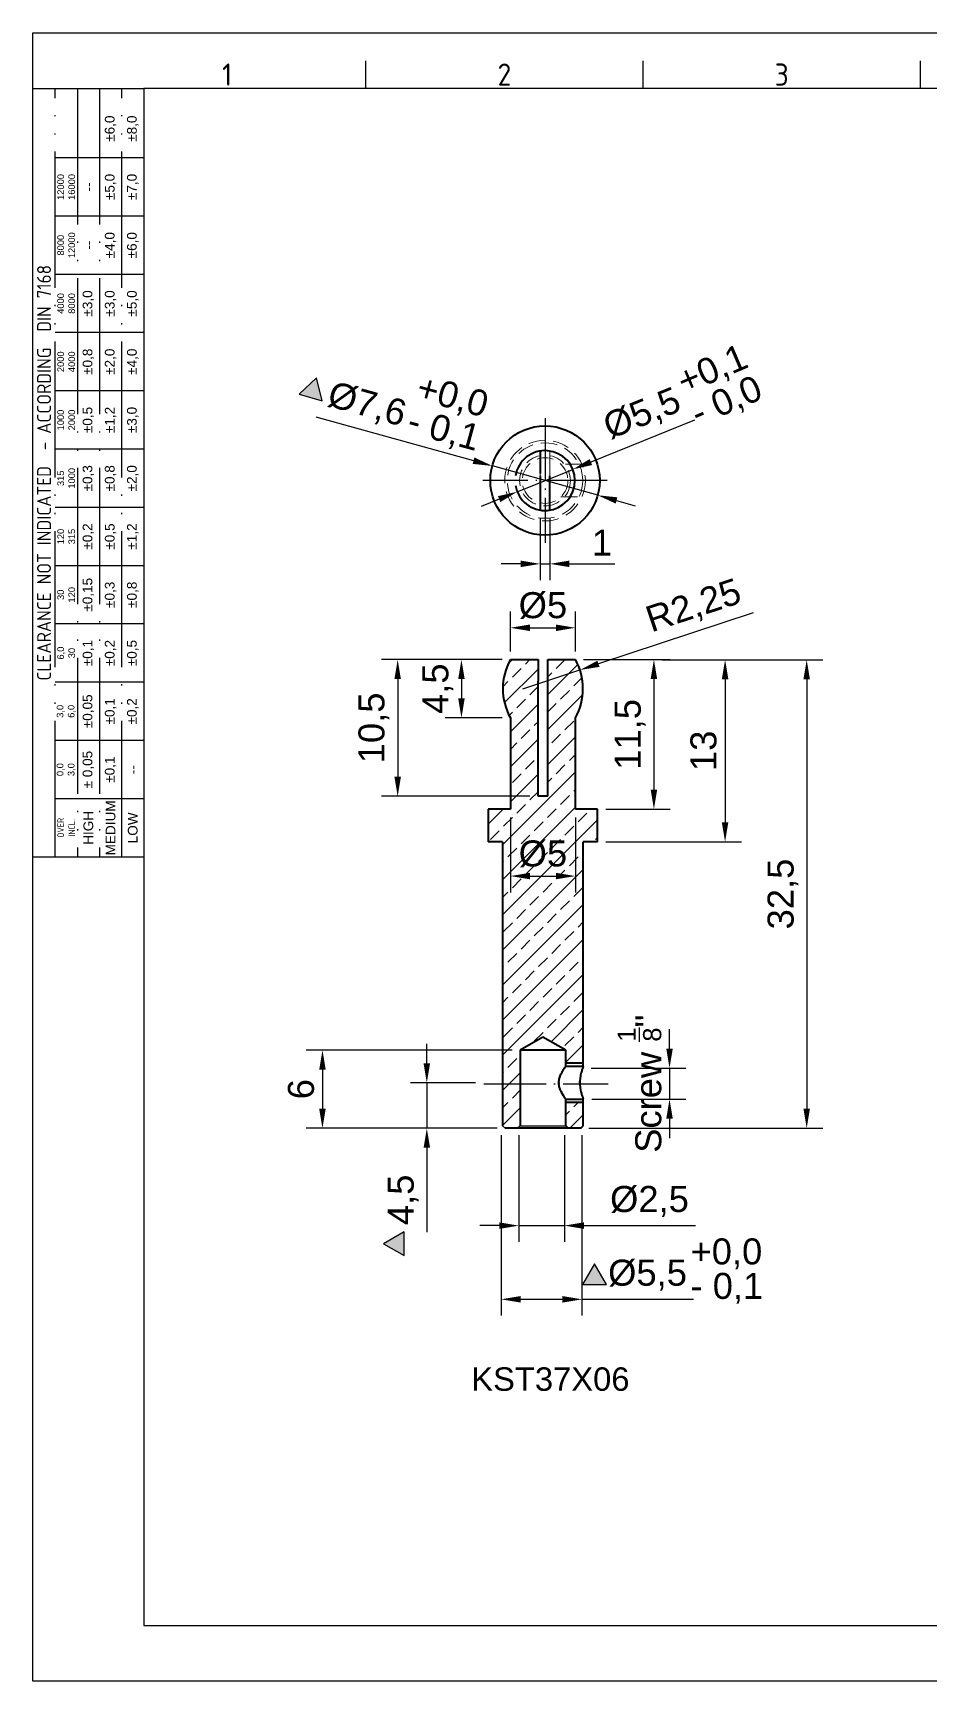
# Model space of a CAD drawing. Header units: millimetres. Extents: x 2566 to 2745, y 1211 to 1338.
# Drawn here: x 2566.3 to 2635.2, y 1211.1 to 1337.7 of the extents above; entities that cross this region are included whole.
import ezdxf
from ezdxf.enums import TextEntityAlignment as Align

# ---------------------------------------------------------------- set-up
doc = ezdxf.new("R2010")
doc.units = ezdxf.units.MM
for name, pattern in [('ACAD_ISO04W100', [30, 24, -3, 0, -3]), ('ACAD_ISO05W100', [33, 24, -3, 0, -3, 0, -3]), ('HIDDEN', [1.905, 1.27, -0.635])]:
    doc.linetypes.add(name, pattern=pattern)
for name, color, linetype, lineweight in [('AM_0', 7, 'Continuous', 40), ('AM_4', 1, 'ACAD_ISO04W100', 25), ('AM_5', 3, 'Continuous', 25), ('AM_BOR', 2, 'ACAD_ISO05W100', 35)]:
    doc.layers.add(name, color=color, linetype=linetype, lineweight=lineweight)
doc.styles.add('ACISOTS', font='isocp.shx', dxfattribs={"height": 1})
doc.styles.get("Standard").update_dxf_attribs({"font": 'arial.ttf'})
doc.dimstyles.new('ISO-25', dxfattribs={"dimtxt": 2, "dimasz": 1.5, "dimexe": 1.25, "dimexo": 0.625, "dimtad": 1, "dimtxsty": 'Standard', "dimcen": 2.5, "dimadec": 0, "dimazin": 0, "dimtfac": 1, "dimtmove": 0, "dimatfit": 3, "dimfxl": 1, "dimarcsym": 0})

# ---------------------------------------------------------------- blocks, each defined once
blk = doc.blocks.new('A3 ZTL')
for p, q in [((19.57, 280.82), (19.57, 9.78)), ((401.17, 280.82), (19.57, 280.82)), ((19.57, 9.78), (401.17, 9.78))]:
    blk.add_line(p, q)
at = {"layer": 'AM_BOR', "color": 135, "linetype": 'Continuous', "lineweight": 25}
for p, q in [((0, 0), (0, 290.61)), ((0, 290.61), (410.96, 290.61)), ((410.96, 0), (0, 0))]:
    blk.add_line(p, q, dxfattribs=at)
at = {"layer": 'AM_BOR', "color": 135, "lineweight": 25}
for p, q in [((58.71, 280.82), (58.71, 285.71)), ((107.63, 280.82), (107.63, 285.71)), ((156.56, 280.82), (156.56, 285.71)), ((3.91, 145.3), (3.91, 280.82)), ((7.83, 280.82), (7.83, 145.3)), ((11.74, 280.82), (11.74, 145.3)), ((15.66, 145.3), (15.66, 280.82)), ((19.57, 268.59), (3.91, 268.59)), ((19.57, 258.32), (3.91, 258.32)), ((19.57, 248.04), (3.91, 248.04)), ((19.57, 237.77), (3.91, 237.77)), ((19.57, 227.5), (3.91, 227.5)), ((19.57, 217.22), (3.91, 217.22)), ((19.57, 206.95), (3.91, 206.95)), ((19.57, 196.67), (3.91, 196.67)), ((19.57, 186.4), (3.91, 186.4)), ((19.57, 176.13), (3.91, 176.13)), ((19.57, 165.85), (3.91, 165.85)), ((19.57, 155.58), (3.91, 155.58))]:
    blk.add_line(p, q, dxfattribs=at)
blk.add_lwpolyline([(19.57, 145.3), (0, 145.3), (0, 280.82), (19.57, 280.82)], close=True, dxfattribs=at)
at = {"layer": 'AM_BOR', "color": 135, "lineweight": 25, "style": 'ACISOTS'}
for s, p in [('1', (34.25, 283.27)), ('2', (83.17, 283.27)), ('3', (132.09, 283.27))]:
    blk.add_text(s, height=3.91, dxfattribs=at).set_placement(p, align=Align.MIDDLE)
at = {"layer": 'AM_BOR', "color": 135, "lineweight": 25, "attachment_point": 5, "rotation": 90}
for s, insert, char_height, width in [('±6,0', (13.7, 273.73), 1.712, 10.274), ('±8,0', (17.61, 273.73), 1.712, 10.274), ('12000\\P16000', (5.87, 263.45), 1.174, 10.274), ('±5,0', (13.7, 263.45), 1.712, 10.274), ('±7,0', (17.61, 263.45), 1.712, 10.274), ('--', (9.78, 263.45), 1.712, 10.274), ('8000\\P12000', (5.87, 253.18), 1.174, 10.274), ('--', (9.78, 253.18), 1.712, 10.274), ('±4,0', (13.7, 253.18), 1.712, 10.274), ('±6,0', (17.61, 253.18), 1.712, 10.274), ('{\\Fisocp.shx|c0;CLEARANCE NOT INDICATED  - ACCORDING  DIN 7168}', (1.96, 213.06), 2.4462, 135.5186), ('4000\\P8000', (5.87, 242.91), 1.174, 10.274), ('±3,0', (9.78, 242.91), 1.712, 10.274), ('±3,0', (13.7, 242.91), 1.712, 10.274), ('±5,0', (17.61, 242.91), 1.712, 10.274), ('2000\\P4000', (5.87, 232.63), 1.174, 10.274), ('±0,8', (9.78, 232.63), 1.712, 10.274), ('±2,0', (13.7, 232.63), 1.712, 10.274), ('±4,0', (17.61, 232.63), 1.712, 10.274), ('1000\\P2000', (5.87, 222.36), 1.174, 10.274), ('±0,5', (9.78, 222.36), 1.712, 10.274), ('±1,2', (13.7, 222.36), 1.712, 10.274), ('±3,0', (17.61, 222.36), 1.712, 10.274), ('315\\P1000', (5.87, 212.08), 1.174, 10.274), ('±0,3', (9.78, 212.08), 1.712, 10.274), ('±0,8', (13.7, 212.08), 1.712, 10.274), ('±2,0', (17.61, 212.08), 1.712, 10.274), ('±0,2', (9.78, 201.81), 1.712, 10.274), ('±0,5', (13.7, 201.81), 1.712, 10.274), ('±1,2', (17.61, 201.81), 1.712, 10.274), ('120\\P315', (5.87, 201.81), 1.174, 10.274), ('30\\P120', (5.87, 191.54), 1.174, 10.274), ('±0,15', (9.78, 191.54), 1.712, 10.274), ('±0,3', (13.7, 191.54), 1.712, 10.274), ('±0,8', (17.61, 191.54), 1.712, 10.274), ('±0,1', (9.78, 181.26), 1.712, 10.274), ('±0,2', (13.7, 181.26), 1.712, 10.274), ('±0,5', (17.61, 181.26), 1.712, 10.274), ('6,0\\P30', (5.87, 181.26), 1.174, 10.274), ('3,0\\P6,0', (5.87, 170.99), 1.174, 10.274), ('±0,05', (9.78, 170.99), 1.712, 10.274), ('±0,1', (13.7, 170.99), 1.712, 10.274), ('±0,2', (17.61, 170.99), 1.712, 10.274), ('± 0,05', (9.78, 160.71), 1.712, 10.274), ('\\pt4.69206;±0,1', (13.7, 160.71), 1.7123, 10.274), ('0,0\\P3,0', (5.87, 160.71), 1.174, 10.274), ('--', (17.61, 160.71), 1.712, 10.274), ('MEDIUM', (13.7, 150.44), 1.712, 10.274), ('{\\Fisocp.shx|c0;OVER\\PINCL.}', (5.87, 150.44), 1.1742, 10.274), ('HIGH', (9.78, 150.44), 1.712, 10.274), ('LOW', (17.61, 150.44), 1.712, 10.274)]:
    blk.add_mtext(s, dxfattribs=dict(at, insert=insert, char_height=char_height, width=width))
blk = doc.blocks.new('*D28')
at = {"layer": 'AM_5', "color": 0, "lineweight": -2, "transparency": 16777216}
for p, q in [((2617.14, 1307.98), (2609.19, 1304.76)), ((2603.53, 1302.48), (2607.8, 1304.2)), ((2602.14, 1301.91), (2600.75, 1301.35))]:
    blk.add_line(p, q, dxfattribs=at)
at = {"layer": 'AM_5', "color": 0, "transparency": 16777216}
for points in [[(2609.09, 1304.99), (2609.28, 1304.53), (2607.8, 1304.2)], [(2602.05, 1302.14), (2602.23, 1301.68), (2603.53, 1302.48)]]:
    blk.add_solid(points, dxfattribs=at)
at = {"layer": 'Defpoints', "color": 0, "transparency": 16777216}
for p in [(2607.8, 1304.2), (2603.53, 1302.48)]:
    blk.add_point(p, dxfattribs=at)
at = {"layer": 'AM_5', "color": 0, "transparency": 16777216, "insert": (2613.16, 1308.38), "char_height": 2, "attachment_point": 5, "rotation": 22.029}
blk.add_mtext('%%C5,5', dxfattribs=at)
blk = doc.blocks.new('*D27')
at = {"layer": 'AM_5', "color": 0, "lineweight": -2, "transparency": 16777216}
for p, q in [((2588.06, 1308.24), (2600.17, 1304.87)), ((2609.71, 1302.21), (2601.62, 1304.46)), ((2611.15, 1301.81), (2612.6, 1301.41))]:
    blk.add_line(p, q, dxfattribs=at)
at = {"layer": 'AM_5', "color": 0, "transparency": 16777216}
for points in [[(2600.24, 1305.11), (2600.1, 1304.62), (2601.62, 1304.46)], [(2611.22, 1302.05), (2611.09, 1301.57), (2609.71, 1302.21)]]:
    blk.add_solid(points, dxfattribs=at)
at = {"layer": 'Defpoints', "color": 0, "transparency": 16777216}
for p in [(2601.62, 1304.46), (2609.71, 1302.21)]:
    blk.add_point(p, dxfattribs=at)
at = {"layer": 'AM_5', "color": 0, "transparency": 16777216, "insert": (2591.96, 1309.08), "char_height": 2, "attachment_point": 5, "rotation": 344.4531}
blk.add_mtext('%%C7,6', dxfattribs=at)
blk = doc.blocks.new('*D29')
at = {"layer": 'AM_5', "color": 0, "lineweight": -2, "transparency": 16777216}
for p, q in [((2605.29, 1300.44), (2605.29, 1295.69)), ((2606.04, 1300.44), (2606.04, 1295.69)), ((2603.79, 1296.94), (2602.29, 1296.94)), ((2605.29, 1296.94), (2606.04, 1296.94)), ((2607.54, 1296.94), (2611.02, 1296.94))]:
    blk.add_line(p, q, dxfattribs=at)
at = {"layer": 'AM_5', "color": 0, "transparency": 16777216}
for points in [[(2603.79, 1297.19), (2603.79, 1296.69), (2605.29, 1296.94)], [(2607.54, 1297.19), (2607.54, 1296.69), (2606.04, 1296.94)]]:
    blk.add_solid(points, dxfattribs=at)
at = {"layer": 'Defpoints', "color": 0, "transparency": 16777216}
for p in [(2605.29, 1301.07), (2606.04, 1301.07), (2606.04, 1296.94)]:
    blk.add_point(p, dxfattribs=at)
at = {"layer": 'AM_5', "color": 0, "transparency": 16777216, "insert": (2610.03, 1298.57), "char_height": 2, "attachment_point": 5}
blk.add_mtext('1', dxfattribs=at)
blk = doc.blocks.new('*D30')
at = {"layer": 'AM_5', "color": 0, "lineweight": -2, "transparency": 16777216}
for p, q in [((2608.63, 1289.59), (2615.28, 1289.59)), ((2614.03, 1288.09), (2614.03, 1279.59)), ((2610.33, 1278.09), (2615.28, 1278.09))]:
    blk.add_line(p, q, dxfattribs=at)
at = {"layer": 'AM_5', "color": 0, "transparency": 16777216}
for points in [[(2613.78, 1288.09), (2614.28, 1288.09), (2614.03, 1289.59)], [(2613.78, 1279.59), (2614.28, 1279.59), (2614.03, 1278.09)]]:
    blk.add_solid(points, dxfattribs=at)
at = {"layer": 'Defpoints', "color": 0, "transparency": 16777216}
for p in [(2608, 1289.59), (2609.7, 1278.09), (2614.03, 1278.09)]:
    blk.add_point(p, dxfattribs=at)
at = {"layer": 'AM_5', "color": 0, "transparency": 16777216, "insert": (2612.2, 1283.84), "char_height": 2, "attachment_point": 5, "rotation": 90}
blk.add_mtext('11,5', dxfattribs=at)
blk = doc.blocks.new('*D31')
at = {"layer": 'AM_5', "color": 0, "lineweight": -2, "transparency": 16777216}
for p, q in [((2614.66, 1289.58), (2620.75, 1289.58)), ((2619.5, 1288.08), (2619.5, 1277.09)), ((2610.33, 1275.59), (2620.75, 1275.59))]:
    blk.add_line(p, q, dxfattribs=at)
at = {"layer": 'AM_5', "color": 0, "transparency": 16777216}
for points in [[(2619.25, 1288.08), (2619.75, 1288.08), (2619.5, 1289.58)], [(2619.25, 1277.09), (2619.75, 1277.09), (2619.5, 1275.59)]]:
    blk.add_solid(points, dxfattribs=at)
at = {"layer": 'Defpoints', "color": 0, "transparency": 16777216}
for p in [(2614.03, 1289.58), (2609.7, 1275.59), (2619.5, 1275.59)]:
    blk.add_point(p, dxfattribs=at)
at = {"layer": 'AM_5', "color": 0, "transparency": 16777216, "insert": (2617.85, 1282.58), "char_height": 2, "attachment_point": 5, "rotation": 90}
blk.add_mtext('13', dxfattribs=at)
blk = doc.blocks.new('*D32')
at = {"layer": 'AM_5', "color": 0, "lineweight": -2, "transparency": 16777216}
for p, q in [((2602.38, 1289.59), (2593.09, 1289.59)), ((2594.34, 1288.09), (2594.34, 1280.59)), ((2604.5, 1279.09), (2593.09, 1279.09))]:
    blk.add_line(p, q, dxfattribs=at)
at = {"layer": 'AM_5', "color": 0, "transparency": 16777216}
for points in [[(2594.09, 1288.09), (2594.59, 1288.09), (2594.34, 1289.59)], [(2594.09, 1280.59), (2594.59, 1280.59), (2594.34, 1279.09)]]:
    blk.add_solid(points, dxfattribs=at)
at = {"layer": 'Defpoints', "color": 0, "transparency": 16777216}
for p in [(2603, 1289.59), (2594.34, 1279.09), (2605.13, 1279.09)]:
    blk.add_point(p, dxfattribs=at)
at = {"layer": 'AM_5', "color": 0, "transparency": 16777216, "insert": (2592.51, 1284.34), "char_height": 2, "attachment_point": 5, "rotation": 90}
blk.add_mtext('10,5', dxfattribs=at)
blk = doc.blocks.new('*D33')
at = {"layer": 'AM_5', "color": 0, "lineweight": -2, "transparency": 16777216}
for p, q in [((2615.23, 1259.7), (2615.23, 1261.2)), ((2609.2, 1258.2), (2616.48, 1258.2)), ((2615.23, 1258.2), (2615.23, 1255.83)), ((2609.25, 1255.83), (2616.48, 1255.83)), ((2615.23, 1254.33), (2615.23, 1252.83))]:
    blk.add_line(p, q, dxfattribs=at)
at = {"layer": 'AM_5', "color": 0, "transparency": 16777216}
for points in [[(2614.98, 1259.7), (2615.48, 1259.7), (2615.23, 1258.2)], [(2614.98, 1254.33), (2615.48, 1254.33), (2615.23, 1255.83)]]:
    blk.add_solid(points, dxfattribs=at)
at = {"layer": 'Defpoints', "color": 0, "transparency": 16777216}
for p in [(2608.57, 1258.2), (2608.63, 1255.83), (2615.23, 1255.83)]:
    blk.add_point(p, dxfattribs=at)
at = {"layer": 'AM_5', "color": 0, "transparency": 16777216, "insert": (2612.93, 1257.01), "char_height": 2, "attachment_point": 5, "rotation": 90}
blk.add_mtext('Screw {\\H0.7x;\\S1/8;}"', dxfattribs=at)
blk = doc.blocks.new('*D34')
at = {"layer": 'AM_5', "color": 0, "lineweight": -2, "transparency": 16777216}
for p, q in [((2603.65, 1253.06), (2603.65, 1244.86)), ((2607.15, 1253.06), (2607.15, 1244.86)), ((2602.15, 1246.11), (2600.65, 1246.11)), ((2603.65, 1246.11), (2607.15, 1246.11)), ((2608.65, 1246.11), (2617.23, 1246.11))]:
    blk.add_line(p, q, dxfattribs=at)
at = {"layer": 'AM_5', "color": 0, "transparency": 16777216}
for points in [[(2602.15, 1246.36), (2602.15, 1245.86), (2603.65, 1246.11)], [(2608.65, 1246.36), (2608.65, 1245.86), (2607.15, 1246.11)]]:
    blk.add_solid(points, dxfattribs=at)
at = {"layer": 'Defpoints', "color": 0, "transparency": 16777216}
for p in [(2603.65, 1253.69), (2607.15, 1253.69), (2607.15, 1246.11)]:
    blk.add_point(p, dxfattribs=at)
at = {"layer": 'AM_5', "color": 0, "transparency": 16777216, "insert": (2613.69, 1247.97), "char_height": 2, "attachment_point": 5}
blk.add_mtext('%%C2,5', dxfattribs=at)
blk = doc.blocks.new('*D35')
at = {"layer": 'AM_5', "color": 0, "lineweight": -2, "transparency": 16777216}
for p, q in [((2602.3, 1253.06), (2602.3, 1239.2)), ((2608.5, 1253.06), (2608.5, 1239.2)), ((2603.8, 1240.45), (2607, 1240.45)), ((2608.5, 1240.45), (2617.08, 1240.45))]:
    blk.add_line(p, q, dxfattribs=at)
at = {"layer": 'AM_5', "color": 0, "transparency": 16777216}
for points in [[(2603.8, 1240.7), (2603.8, 1240.2), (2602.3, 1240.45)], [(2607, 1240.7), (2607, 1240.2), (2608.5, 1240.45)]]:
    blk.add_solid(points, dxfattribs=at)
at = {"layer": 'Defpoints', "color": 0, "transparency": 16777216}
for p in [(2602.3, 1253.69), (2608.5, 1253.69), (2608.5, 1240.45)]:
    blk.add_point(p, dxfattribs=at)
at = {"layer": 'AM_5', "color": 0, "transparency": 16777216, "insert": (2613.54, 1242.31), "char_height": 2, "attachment_point": 5}
blk.add_mtext('%%C5,5', dxfattribs=at)
blk = doc.blocks.new('*D36')
at = {"layer": 'AM_5', "color": 0, "lineweight": -2, "transparency": 16777216}
for p, q in [((2596.58, 1258.58), (2596.58, 1260.08)), ((2600.32, 1257.08), (2595.33, 1257.08)), ((2596.58, 1257.08), (2596.58, 1253.59)), ((2601.98, 1253.59), (2595.33, 1253.59)), ((2596.58, 1252.09), (2596.58, 1245.6))]:
    blk.add_line(p, q, dxfattribs=at)
at = {"layer": 'AM_5', "color": 0, "transparency": 16777216}
for points in [[(2596.33, 1258.58), (2596.83, 1258.58), (2596.58, 1257.08)], [(2596.33, 1252.09), (2596.83, 1252.09), (2596.58, 1253.59)]]:
    blk.add_solid(points, dxfattribs=at)
at = {"layer": 'Defpoints', "color": 0, "transparency": 16777216}
for p in [(2600.94, 1257.08), (2596.58, 1253.59), (2602.6, 1253.59)]:
    blk.add_point(p, dxfattribs=at)
at = {"layer": 'AM_5', "color": 0, "transparency": 16777216, "insert": (2594.76, 1248.09), "char_height": 2, "attachment_point": 5, "rotation": 90}
blk.add_mtext('4,5', dxfattribs=at)
blk = doc.blocks.new('*D37')
at = {"layer": 'AM_5', "color": 0, "lineweight": -2, "transparency": 16777216}
for p, q in [((2603.13, 1259.59), (2587.31, 1259.59)), ((2588.56, 1258.09), (2588.56, 1255.09)), ((2601.98, 1253.59), (2587.31, 1253.59))]:
    blk.add_line(p, q, dxfattribs=at)
at = {"layer": 'AM_5', "color": 0, "transparency": 16777216}
for points in [[(2588.31, 1258.09), (2588.81, 1258.09), (2588.56, 1259.59)], [(2588.31, 1255.09), (2588.81, 1255.09), (2588.56, 1253.59)]]:
    blk.add_solid(points, dxfattribs=at)
at = {"layer": 'Defpoints', "color": 0, "transparency": 16777216}
for p in [(2603.75, 1259.59), (2588.56, 1253.59), (2602.6, 1253.59)]:
    blk.add_point(p, dxfattribs=at)
at = {"layer": 'AM_5', "color": 0, "transparency": 16777216, "insert": (2586.92, 1256.59), "char_height": 2, "attachment_point": 5, "rotation": 90}
blk.add_mtext('6', dxfattribs=at)
blk = doc.blocks.new('*D39')
at = {"layer": 'AM_5', "color": 0, "lineweight": -2, "transparency": 16777216}
for p, q in [((2620.13, 1289.58), (2627.02, 1289.58)), ((2625.77, 1288.08), (2625.77, 1255.09)), ((2609.03, 1253.59), (2627.02, 1253.59))]:
    blk.add_line(p, q, dxfattribs=at)
at = {"layer": 'AM_5', "color": 0, "transparency": 16777216}
for points in [[(2625.52, 1288.08), (2626.02, 1288.08), (2625.77, 1289.58)], [(2625.52, 1255.09), (2626.02, 1255.09), (2625.77, 1253.59)]]:
    blk.add_solid(points, dxfattribs=at)
at = {"layer": 'Defpoints', "color": 0, "transparency": 16777216}
for p in [(2619.5, 1289.58), (2608.4, 1253.59), (2625.77, 1253.59)]:
    blk.add_point(p, dxfattribs=at)
at = {"layer": 'AM_5', "color": 0, "transparency": 16777216, "insert": (2623.95, 1271.58), "char_height": 2, "attachment_point": 5, "rotation": 90}
blk.add_mtext('32,5', dxfattribs=at)
blk = doc.blocks.new('*D44')
at = {"layer": 'AM_5', "color": 0, "lineweight": -2, "transparency": 16777216}
for p, q in [((2603, 1277.46), (2603, 1271.71)), ((2608, 1277.46), (2608, 1271.71)), ((2604.5, 1272.96), (2606.5, 1272.96))]:
    blk.add_line(p, q, dxfattribs=at)
at = {"layer": 'AM_5', "color": 0, "transparency": 16777216}
for points in [[(2604.5, 1273.21), (2604.5, 1272.71), (2603, 1272.96)], [(2606.5, 1273.21), (2606.5, 1272.71), (2608, 1272.96)]]:
    blk.add_solid(points, dxfattribs=at)
at = {"layer": 'Defpoints', "color": 0, "transparency": 16777216}
for p in [(2603, 1278.09), (2608, 1278.09), (2608, 1272.96)]:
    blk.add_point(p, dxfattribs=at)
at = {"layer": 'AM_5', "color": 0, "transparency": 16777216, "insert": (2605.5, 1274.66), "char_height": 2, "attachment_point": 5}
blk.add_mtext('%%c5', dxfattribs=at)
blk = doc.blocks.new('*D45')
at = {"layer": 'AM_5', "color": 0, "lineweight": -2, "transparency": 16777216}
for p, q in [((2602.38, 1289.59), (2597.99, 1289.59)), ((2599.24, 1288.09), (2599.24, 1286.61)), ((2602.38, 1285.11), (2597.99, 1285.11))]:
    blk.add_line(p, q, dxfattribs=at)
at = {"layer": 'AM_5', "color": 0, "transparency": 16777216}
for points in [[(2598.99, 1288.09), (2599.49, 1288.09), (2599.24, 1289.59)], [(2598.99, 1286.61), (2599.49, 1286.61), (2599.24, 1285.11)]]:
    blk.add_solid(points, dxfattribs=at)
at = {"layer": 'Defpoints', "color": 0, "transparency": 16777216}
for p in [(2603, 1289.59), (2599.24, 1285.11), (2603, 1285.11)]:
    blk.add_point(p, dxfattribs=at)
at = {"layer": 'AM_5', "color": 0, "transparency": 16777216, "insert": (2597.42, 1287.35), "char_height": 2, "attachment_point": 5, "rotation": 90}
blk.add_mtext('4,5', dxfattribs=at)
blk = doc.blocks.new('*D49')
at = {"layer": 'AM_5', "color": 0, "lineweight": -2, "transparency": 16777216}
for p, q in [((2621.66, 1293.18), (2609.77, 1289.26)), ((2603.96, 1287.35), (2608.35, 1288.79))]:
    blk.add_line(p, q, dxfattribs=at)
at = {"layer": 'AM_5', "color": 0, "transparency": 16777216}
blk.add_solid([(2609.69, 1289.5), (2609.85, 1289.03), (2608.35, 1288.79)], dxfattribs=at)
at = {"layer": 'Defpoints', "color": 0, "transparency": 16777216}
for p in [(2608.35, 1288.79), (2603.96, 1287.35)]:
    blk.add_point(p, dxfattribs=at)
at = {"layer": 'AM_5', "color": 0, "transparency": 16777216, "insert": (2617.11, 1293.61), "char_height": 2, "attachment_point": 5, "rotation": 18.2355}
blk.add_mtext('R2,25', dxfattribs=at)
blk = doc.blocks.new('*D51')
at = {"layer": 'AM_5', "color": 0, "lineweight": -2, "transparency": 16777216}
for p, q in [((2603, 1290.21), (2603, 1293.28)), ((2608, 1290.21), (2608, 1293.28)), ((2604.5, 1292.03), (2606.5, 1292.03))]:
    blk.add_line(p, q, dxfattribs=at)
at = {"layer": 'AM_5', "color": 0, "transparency": 16777216}
for points in [[(2604.5, 1292.28), (2604.5, 1291.78), (2603, 1292.03)], [(2606.5, 1292.28), (2606.5, 1291.78), (2608, 1292.03)]]:
    blk.add_solid(points, dxfattribs=at)
at = {"layer": 'Defpoints', "color": 0, "transparency": 16777216}
for p in [(2608, 1292.03), (2603, 1289.59), (2608, 1289.59)]:
    blk.add_point(p, dxfattribs=at)
at = {"layer": 'AM_5', "color": 0, "transparency": 16777216, "insert": (2605.5, 1293.73), "char_height": 2, "attachment_point": 5}
blk.add_mtext('%%c5', dxfattribs=at)

msp = doc.modelspace()

# ---------------------------------------------------------------- hatches: boundary and pattern name
at = {"layer": 'AM_5'}
h = msp.add_hatch(color=256, dxfattribs=at)
h.dxf.hatch_style = 1
h.paths.add_polyline_path([(2588.102, 1311.234), (2586.775, 1309.975), (2588.529, 1309.456)])
h = msp.add_hatch(dxfattribs=at)
h.set_pattern_fill('ANSI33', color=1, scale=0.3)
h.set_pattern_definition([(45, (0, -9.6398), (-1.3470384, 1.3470384), []), (45, (1.347, -9.6398), (-1.3470384, 1.3470384), [0.9525, -0.47625])])
edge = h.paths.add_edge_path()
edge.add_spline(control_points=[(2605.127, 1287.936), (2605.127, 1288.161), (2605.127, 1288.382), (2605.127, 1288.689), (2605.127, 1288.788), (2605.127, 1288.969), (2605.127, 1289.052), (2605.127, 1289.283), (2605.127, 1289.398), (2605.127, 1289.553), (2605.127, 1289.586), (2605.127, 1289.586)], knot_values=[0, 0, 0, 0, 0.25, 0.25, 0.375, 0.375, 0.5, 0.5, 0.75, 0.75, 1, 1, 1, 1], degree=3, periodic=0)
edge.add_line((2605.127, 1289.586), (2603.002, 1289.586))
edge.add_arc((2607.039, 1287.349), 4.616, 151.02272, 208.97728)
edge.add_line((2603.002, 1285.113), (2603.002, 1278.086))
edge.add_line((2603.002, 1278.086), (2601.302, 1278.086))
edge.add_line((2601.302, 1278.086), (2601.302, 1275.586))
edge.add_line((2601.302, 1275.586), (2602.402, 1275.586))
edge.add_line((2602.402, 1275.586), (2602.402, 1256.989))
edge.add_line((2602.402, 1256.989), (2603.752, 1256.989))
edge.add_line((2603.752, 1256.989), (2603.752, 1259.586))
edge.add_line((2603.752, 1259.586), (2605.507, 1260.589))
edge.add_line((2605.507, 1260.589), (2605.507, 1279.086))
edge.add_line((2605.507, 1279.086), (2605.127, 1279.086))
edge.add_line((2605.127, 1279.086), (2605.127, 1287.936))
edge = h.paths.add_edge_path()
edge.add_line((2608.002, 1289.586), (2605.877, 1289.586))
edge.add_spline(control_points=[(2605.877, 1289.586), (2605.877, 1289.586), (2605.877, 1289.578), (2605.877, 1289.541), (2605.877, 1289.513), (2605.877, 1289.398), (2605.877, 1289.278), (2605.877, 1289.051), (2605.877, 1288.966), (2605.877, 1288.784), (2605.877, 1288.687), (2605.877, 1288.483), (2605.877, 1288.375), (2605.877, 1288.158), (2605.877, 1288.048), (2605.877, 1287.936)], knot_values=[0, 0, 0, 0, 0.125, 0.125, 0.25, 0.25, 0.5, 0.5, 0.625, 0.625, 0.75, 0.75, 0.875, 0.875, 1, 1, 1, 1], degree=3, periodic=0)
edge.add_line((2605.877, 1287.936), (2605.877, 1279.086))
edge.add_line((2605.877, 1279.086), (2605.507, 1279.086))
edge.add_line((2605.507, 1279.086), (2605.507, 1260.582))
edge.add_line((2605.507, 1260.582), (2607.252, 1259.586))
edge.add_line((2607.252, 1259.586), (2607.252, 1258.586))
edge.add_line((2607.252, 1258.586), (2608.602, 1258.586))
edge.add_line((2608.602, 1258.586), (2608.602, 1275.586))
edge.add_line((2608.602, 1275.586), (2609.702, 1275.586))
edge.add_line((2609.702, 1275.586), (2609.702, 1278.086))
edge.add_line((2609.702, 1278.086), (2608.002, 1278.086))
edge.add_line((2608.002, 1278.086), (2608.002, 1285.113))
edge.add_arc((2603.964, 1287.349), 4.616, 331.02272, 388.97728)
edge = h.paths.add_edge_path()
edge.add_spline(control_points=[(2704.156, 1290.814), (2704.156, 1291.039), (2704.156, 1291.261), (2704.156, 1291.568), (2704.156, 1291.666), (2704.156, 1291.847), (2704.156, 1291.931), (2704.156, 1292.161), (2704.156, 1292.276), (2704.156, 1292.431), (2704.156, 1292.464), (2704.156, 1292.464)], knot_values=[0, 0, 0, 0, 0.25, 0.25, 0.375, 0.375, 0.5, 0.5, 0.75, 0.75, 1, 1, 1, 1], degree=3, periodic=0)
edge.add_line((2704.156, 1292.464), (2702.031, 1292.464))
edge.add_arc((2706.068, 1290.228), 4.616, 151.02272, 208.97728)
edge.add_line((2702.031, 1287.992), (2702.031, 1280.964))
edge.add_line((2702.031, 1280.964), (2700.331, 1280.964))
edge.add_line((2700.331, 1280.964), (2700.331, 1278.464))
edge.add_line((2700.331, 1278.464), (2701.431, 1278.464))
edge.add_line((2701.431, 1278.464), (2701.431, 1268.368))
edge.add_line((2701.431, 1268.368), (2702.781, 1268.368))
edge.add_line((2702.781, 1268.368), (2702.781, 1270.964))
edge.add_line((2702.781, 1270.964), (2704.536, 1271.967))
edge.add_line((2704.536, 1271.967), (2704.536, 1281.964))
edge.add_line((2704.536, 1281.964), (2704.156, 1281.964))
edge.add_line((2704.156, 1281.964), (2704.156, 1290.814))
edge = h.paths.add_edge_path()
edge.add_line((2707.031, 1292.464), (2704.906, 1292.464))
edge.add_spline(control_points=[(2704.906, 1292.464), (2704.906, 1292.464), (2704.906, 1292.456), (2704.906, 1292.42), (2704.906, 1292.391), (2704.906, 1292.276), (2704.906, 1292.157), (2704.906, 1291.929), (2704.906, 1291.844), (2704.906, 1291.662), (2704.906, 1291.566), (2704.906, 1291.362), (2704.906, 1291.254), (2704.906, 1291.037), (2704.906, 1290.926), (2704.906, 1290.814)], knot_values=[0, 0, 0, 0, 0.125, 0.125, 0.25, 0.25, 0.5, 0.5, 0.625, 0.625, 0.75, 0.75, 0.875, 0.875, 1, 1, 1, 1], degree=3, periodic=0)
edge.add_line((2704.906, 1290.814), (2704.906, 1281.964))
edge.add_line((2704.906, 1281.964), (2704.536, 1281.964))
edge.add_line((2704.536, 1281.964), (2704.536, 1271.961))
edge.add_line((2704.536, 1271.961), (2706.281, 1270.964))
edge.add_line((2706.281, 1270.964), (2706.281, 1269.964))
edge.add_line((2706.281, 1269.964), (2707.631, 1269.964))
edge.add_line((2707.631, 1269.964), (2707.631, 1278.464))
edge.add_line((2707.631, 1278.464), (2708.731, 1278.464))
edge.add_line((2708.731, 1278.464), (2708.731, 1280.964))
edge.add_line((2708.731, 1280.964), (2707.031, 1280.964))
edge.add_line((2707.031, 1280.964), (2707.031, 1287.992))
edge.add_arc((2702.993, 1290.228), 4.616, 331.02272, 388.97728)
h.paths.add_polyline_path([(2707.631, 1266.964), (2706.281, 1266.964), (2706.281, 1265.164), (2706.481, 1264.964), (2707.431, 1264.964), (2707.631, 1265.164)])
h.paths.add_polyline_path([(2702.781, 1268.368), (2701.431, 1268.368), (2701.431, 1265.164), (2701.631, 1264.964), (2702.581, 1264.964), (2702.781, 1265.164)])
h.paths.add_polyline_path([(2608.602, 1255.586), (2607.252, 1255.586), (2607.252, 1253.786), (2607.452, 1253.586), (2608.402, 1253.586), (2608.602, 1253.786)])
h.paths.add_polyline_path([(2603.752, 1256.989), (2602.402, 1256.989), (2602.402, 1253.786), (2602.602, 1253.586), (2603.552, 1253.586), (2603.752, 1253.786)])
h = msp.add_hatch(color=256, dxfattribs=at)
h.dxf.hatch_style = 1
h.paths.add_polyline_path([(2593.26, 1244.719), (2594.843, 1243.804), (2594.843, 1245.633)])
h = msp.add_hatch(color=256, dxfattribs=at)
h.dxf.hatch_style = 1
h.paths.add_polyline_path([(2609.462, 1243.174), (2608.548, 1241.59), (2610.377, 1241.59)])

# ---------------------------------------------------------------- linework, layer by layer
at = {"color": 7, "linetype": 'Continuous', "lineweight": 15}
for p, q in [((2605.288, 1304.889), (2605.288, 1302.807)), ((2605.288, 1303.869), (2605.288, 1303.713)), ((2606.038, 1303.869), (2606.038, 1303.713)), ((2606.038, 1302.963), (2606.038, 1302.807)), ((2602.402, 1253.786), (2602.602, 1253.586))]:
    msp.add_line(p, q, dxfattribs=at)
at = {"color": 7, "linetype": 'HIDDEN', "lineweight": 0}
for p, q in [((2608.501, 1304.588), (2606.89, 1304.588)), ((2606.888, 1302.088), (2608.5, 1302.088)), ((2603.752, 1257.586), (2603.752, 1253.786)), ((2603.752, 1253.786), (2603.552, 1253.586)), ((2603.752, 1253.786), (2603.552, 1253.586))]:
    msp.add_line(p, q, dxfattribs=at)
for radius in [3.1, 2.9, 1.95, 1.75]:
    msp.add_circle((2605.663, 1303.338), radius, dxfattribs=at)
at = {"color": 7, "linetype": 'Continuous', "lineweight": 15}
msp.add_open_spline([(2606.038, 1303.869), (2606.038, 1304.093), (2606.038, 1304.312), (2606.038, 1304.734), (2606.038, 1304.923), (2606.038, 1305.169), (2606.038, 1305.242), (2606.038, 1305.371), (2606.038, 1305.426), (2606.038, 1305.56), (2606.038, 1305.607), (2606.038, 1305.607)], degree=3, knots=[0, 0, 0, 0, 0.25, 0.25, 0.5, 0.5, 0.625, 0.625, 0.75, 0.75, 1, 1, 1, 1], dxfattribs=at)
at = {"layer": 'AM_0'}
for p, q in [((2603.002, 1289.586), (2605.127, 1289.586)), ((2605.877, 1289.586), (2608.002, 1289.586)), ((2605.127, 1279.086), (2605.127, 1287.936)), ((2605.877, 1279.086), (2605.877, 1287.936)), ((2603.002, 1285.113), (2603.002, 1278.086)), ((2608.002, 1278.086), (2608.002, 1285.113)), ((2605.877, 1279.086), (2605.127, 1279.086)), ((2601.302, 1278.086), (2601.302, 1275.586)), ((2603.002, 1278.086), (2601.302, 1278.086)), ((2609.702, 1278.086), (2608.002, 1278.086)), ((2609.702, 1275.586), (2609.702, 1278.086)), ((2602.402, 1275.586), (2601.302, 1275.586)), ((2602.402, 1275.586), (2602.402, 1253.786)), ((2608.602, 1258.332), (2608.602, 1275.586)), ((2609.702, 1275.586), (2608.602, 1275.586)), ((2605.502, 1260.586), (2603.752, 1259.586)), ((2607.252, 1259.586), (2603.752, 1259.586)), ((2603.752, 1259.586), (2603.752, 1253.786)), ((2607.252, 1259.586), (2605.502, 1260.586)), ((2607.252, 1258.333), (2607.252, 1259.586)), ((2608.602, 1258.586), (2607.252, 1258.586)), ((2608.602, 1258.336), (2607.252, 1258.336)), ((2606.728, 1257.106), (2606.732, 1257.018)), ((2608.339, 1257.072), (2608.343, 1257.2)), ((2607.249, 1255.836), (2608.602, 1255.836)), ((2607.252, 1253.786), (2607.252, 1255.839)), ((2607.252, 1253.786), (2607.252, 1255.839)), ((2608.602, 1253.786), (2608.602, 1255.84)), ((2607.249, 1255.586), (2608.602, 1255.586)), ((2608.402, 1253.586), (2602.602, 1253.586)), ((2607.452, 1253.586), (2607.252, 1253.786)), ((2607.452, 1253.586), (2607.252, 1253.786)), ((2608.402, 1253.586), (2608.602, 1253.786))]:
    msp.add_line(p, q, dxfattribs=at)
msp.add_circle((2605.663, 1303.338), 4.2, dxfattribs=at)
for centre, radius, start, end in [((2605.663, 1303.338), 2.3, 189.38359, 170.61641), ((2607.039, 1287.349), 4.616, 151.02272, 208.97728), ((2603.964, 1287.349), 4.616, 331.02272, 28.97728)]:
    msp.add_arc(centre, radius, start, end, dxfattribs=at)
for points, knots in [([(2605.288, 1305.607), (2605.288, 1305.607), (2605.288, 1305.595), (2605.288, 1305.55), (2605.288, 1305.516), (2605.288, 1305.427), (2605.288, 1305.373), (2605.288, 1305.245), (2605.288, 1305.171), (2605.288, 1304.928), (2605.288, 1304.733), (2605.288, 1304.421), (2605.288, 1304.312), (2605.288, 1304.092), (2605.288, 1303.981), (2605.288, 1303.869)], [0, 0, 0, 0, 0.125, 0.125, 0.25, 0.25, 0.375, 0.375, 0.5, 0.5, 0.75, 0.75, 0.875, 0.875, 1, 1, 1, 1]), ([(2605.288, 1303.713), (2605.288, 1303.406), (2605.288, 1303.102), (2605.288, 1302.807), (2605.288, 1302.583), (2605.288, 1302.364), (2605.288, 1301.941), (2605.288, 1301.753), (2605.288, 1301.506), (2605.288, 1301.433), (2605.288, 1301.305), (2605.288, 1301.249), (2605.288, 1301.115), (2605.288, 1301.068), (2605.288, 1301.068)], [-0.3286968, -0.3286968, -0.3286968, -0.3286968, 0, 0, 0, 0.25, 0.25, 0.5, 0.5, 0.625, 0.625, 0.75, 0.75, 1, 1, 1, 1]), ([(2606.038, 1301.068), (2606.038, 1301.068), (2606.038, 1301.08), (2606.038, 1301.125), (2606.038, 1301.159), (2606.038, 1301.248), (2606.038, 1301.302), (2606.038, 1301.431), (2606.038, 1301.505), (2606.038, 1301.747), (2606.038, 1301.942), (2606.038, 1302.254), (2606.038, 1302.363), (2606.038, 1302.583), (2606.038, 1302.695), (2606.038, 1302.807), (2606.038, 1303.105), (2606.038, 1303.409), (2606.038, 1303.713)], [0, 0, 0, 0, 0.125, 0.125, 0.25, 0.25, 0.375, 0.375, 0.5, 0.5, 0.75, 0.75, 0.875, 0.875, 1, 1, 1, 1.3319446, 1.3319446, 1.3319446, 1.3319446]), ([(2605.127, 1289.586), (2605.127, 1289.586), (2605.127, 1289.553), (2605.127, 1289.398), (2605.127, 1289.283), (2605.127, 1289.052), (2605.127, 1288.969), (2605.127, 1288.788), (2605.127, 1288.689), (2605.127, 1288.382), (2605.127, 1288.161), (2605.127, 1287.936)], [0, 0, 0, 0, 0.25, 0.25, 0.5, 0.5, 0.625, 0.625, 0.75, 0.75, 1, 1, 1, 1]), ([(2605.877, 1287.936), (2605.877, 1288.048), (2605.877, 1288.158), (2605.877, 1288.375), (2605.877, 1288.483), (2605.877, 1288.687), (2605.877, 1288.784), (2605.877, 1288.966), (2605.877, 1289.051), (2605.877, 1289.278), (2605.877, 1289.398), (2605.877, 1289.513), (2605.877, 1289.541), (2605.877, 1289.578), (2605.877, 1289.586), (2605.877, 1289.586)], [0, 0, 0, 0, 0.125, 0.125, 0.25, 0.25, 0.375, 0.375, 0.5, 0.5, 0.75, 0.75, 0.875, 0.875, 1, 1, 1, 1]), ([(2606.726, 1257.086), (2606.729, 1257.144), (2606.734, 1257.263), (2606.772, 1257.434), (2606.825, 1257.594), (2606.893, 1257.749), (2606.97, 1257.898), (2607.055, 1258.043), (2607.138, 1258.172), (2607.2, 1258.263), (2607.237, 1258.314), (2607.252, 1258.336), (2607.25, 1258.333), (2607.25, 1258.333)], [0, 0, 0, 0, 0.0856741, 0.1746562, 0.260162, 0.3474745, 0.4488136, 0.5522652, 0.6704987, 0.7931357, 0.8787311, 0.9667332, 1, 1, 1, 1]), ([(2608.6, 1258.332), (2608.601, 1258.333), (2608.603, 1258.338), (2608.592, 1258.313), (2608.571, 1258.258), (2608.54, 1258.174), (2608.501, 1258.061), (2608.457, 1257.92), (2608.414, 1257.752), (2608.376, 1257.562), (2608.349, 1257.355), (2608.339, 1257.194), (2608.339, 1257.103), (2608.339, 1257.086)], [0, 0, 0, 0, 0.0285508, 0.1321514, 0.2296682, 0.3297905, 0.4317202, 0.5362689, 0.6444631, 0.7558388, 0.8626836, 0.9731602, 1, 1, 1, 1]), ([(2607.249, 1255.839), (2607.25, 1255.838), (2607.252, 1255.835), (2607.237, 1255.857), (2607.206, 1255.9), (2607.159, 1255.968), (2607.099, 1256.059), (2607.027, 1256.175), (2606.942, 1256.323), (2606.854, 1256.502), (2606.785, 1256.689), (2606.743, 1256.867), (2606.725, 1257.023), (2606.727, 1257.182), (2606.754, 1257.376), (2606.797, 1257.505), (2606.825, 1257.586)], [0, 0, 0, 0, 0.0276245, 0.0945382, 0.1633333, 0.2318296, 0.3018375, 0.3809001, 0.4616417, 0.5539261, 0.6491718, 0.7097121, 0.7718485, 0.8324601, 0.895025, 1, 1, 1, 1]), ([(2607.249, 1255.839), (2607.25, 1255.838), (2607.252, 1255.835), (2607.236, 1255.858), (2607.204, 1255.902), (2607.157, 1255.971), (2607.097, 1256.063), (2607.024, 1256.18), (2606.939, 1256.329), (2606.851, 1256.509), (2606.78, 1256.705), (2606.735, 1256.9), (2606.729, 1257.023), (2606.726, 1257.086)], [0, 0, 0, 0, 0.0379403, 0.1219458, 0.2082991, 0.2945474, 0.382694, 0.4823758, 0.584179, 0.7003741, 0.8203495, 0.9085191, 1, 1, 1, 1]), ([(2608.339, 1257.086), (2608.34, 1257.019), (2608.343, 1256.885), (2608.364, 1256.691), (2608.395, 1256.507), (2608.434, 1256.337), (2608.477, 1256.183), (2608.521, 1256.051), (2608.559, 1255.944), (2608.587, 1255.873), (2608.601, 1255.837), (2608.6, 1255.839), (2608.6, 1255.84)], [0, 0, 0, 0, 0.0997925, 0.2026538, 0.3024017, 0.4047757, 0.5097692, 0.6175692, 0.7264999, 0.8389047, 0.9424078, 1, 1, 1, 1])]:
    msp.add_open_spline(points, degree=3, knots=knots, dxfattribs=at)
at = {"layer": 'AM_4', "ltscale": 0.2}
for p, q in [((2605.663, 1308.12), (2605.663, 1298.556)), ((2610.445, 1303.338), (2600.881, 1303.338)), ((2600.949, 1256.989), (2610.513, 1256.989)), ((2600.949, 1256.989), (2610.513, 1256.989))]:
    msp.add_line(p, q, dxfattribs=at)
at = {"layer": 'AM_5'}
msp.add_line((2603.752, 1253.786), (2607.252, 1253.786), dxfattribs=at)
for points in [[(2588.102, 1311.234), (2586.775, 1309.975), (2588.529, 1309.456)], [(2593.26, 1244.719), (2594.843, 1243.804), (2594.843, 1245.633)], [(2609.462, 1243.174), (2608.548, 1241.59), (2610.377, 1241.59)]]:
    msp.add_lwpolyline(points, close=True, dxfattribs=at)

# ---------------------------------------------------------------- block references
at = {"linetype": 'ByBlock', "lineweight": 0, "xscale": 0.4356000000000001, "yscale": 0.4356000000000001, "zscale": 0.4356000000000001}
msp.add_blockref('A3 ZTL', (2566.314, 1211.13), dxfattribs=at)

# ---------------------------------------------------------------- texts
at = {"layer": 'AM_5', "char_height": 2, "attachment_point": 1}
for s, insert, rotation in [('+0,1', (2615.571, 1311.757), 23.18528), ('+0,0', (2596.17, 1311.549), 344.8154), ('- 0,0', (2616.613, 1309.324), 23.18528), ('- 0,1', (2595.476, 1308.994), 344.8154)]:
    msp.add_mtext_dynamic_manual_height_columns(s, width=7.00222, gutter_width=12.5, heights=[0], dxfattribs=dict(at, insert=insert, rotation=rotation))
at = {"layer": 'AM_5', "attachment_point": 1}
for s, width, insert, char_height in [('+0,0', 7.00222, (2616.843, 1245.129), 2), ('- 0,1', 7.00222, (2616.843, 1242.482), 2), ('KST37X06', 42.11458, (2599.994, 1235.224), 1.8)]:
    msp.add_mtext_dynamic_manual_height_columns(s, width=width, gutter_width=12.5, heights=[0], dxfattribs=dict(at, insert=insert, char_height=char_height))

# ---------------------------------------------------------------- dimensions: what is measured, and where the dimension line sits
at = {"layer": 'AM_5'}
dim = msp.add_diameter_dim_2p(p1=(2609.71, 1302.212), p2=(2601.617, 1304.463), text='%%C7,6', dimstyle='ISO-25', dxfattribs=at)
dim.commit()
dim.dimension.update_dxf_attribs({"geometry": '*D27', "text_midpoint": (2591.459, 1307.289), "dimtype": 163})
dim = msp.add_diameter_dim_2p(p1=(2603.531, 1302.475), p2=(2607.795, 1304.2), text='%%C5,5', dimstyle='ISO-25', dxfattribs=at)
dim.commit()
dim.dimension.update_dxf_attribs({"geometry": '*D28', "text_midpoint": (2613.161, 1308.378)})
for base, p1, p2, text, picture, middle in [((2606.038, 1296.938), (2605.288, 1301.068), (2606.038, 1301.068), '1', '*D29', (2610.032, 1298.568)), ((2608.002, 1292.03), (2603.002, 1289.586), (2608.002, 1289.586), '%%c5', '*D51', (2605.502, 1293.732)), ((2608.002, 1272.962), (2603.002, 1278.086), (2608.002, 1278.086), '%%c5', '*D44', (2605.502, 1274.664)), ((2608.502, 1240.449), (2602.302, 1253.686), (2608.502, 1253.686), '%%C5,5', '*D35', (2613.543, 1242.308))]:
    dim = msp.add_linear_dim(base=base, p1=p1, p2=p2, text=text, dimstyle='ISO-25', dxfattribs=at)
    dim.commit()
    dim.dimension.update_dxf_attribs({"geometry": picture, "text_midpoint": middle})
dim = msp.add_radius_dim(center=(2603.964, 1287.349), mpoint=(2608.348, 1288.794), text='R2,25', dimstyle='ISO-25', dxfattribs=at)
dim.commit()
dim.dimension.update_dxf_attribs({"geometry": '*D49', "text_midpoint": (2617.687, 1291.871), "dimtype": 164})
for base, p1, p2, picture, middle in [((2594.336, 1279.086), (2603.002, 1289.586), (2605.127, 1279.086), '*D32', (2592.509, 1284.336)), ((2588.562, 1253.586), (2603.752, 1259.586), (2602.602, 1253.586), '*D37', (2586.916, 1256.586))]:
    dim = msp.add_linear_dim(base=base, p1=p1, p2=p2, angle=90, dimstyle='ISO-25', dxfattribs=at)
    dim.commit()
    dim.dimension.update_dxf_attribs({"geometry": picture, "text_midpoint": middle})
for base, p1, p2, text, picture, middle in [((2599.239, 1285.113), (2603.002, 1289.586), (2603.002, 1285.113), '4,5', '*D45', (2599.239, 1287.349)), ((2614.032, 1278.086), (2608.002, 1289.586), (2609.702, 1278.086), '11,5', '*D30', (2614.032, 1283.836)), ((2615.227, 1255.834), (2608.572, 1258.195), (2608.625, 1255.834), 'Screw {\\H0.7x;\\S1/8;}"', '*D33', (2615.227, 1257.015))]:
    dim = msp.add_linear_dim(base=base, p1=p1, p2=p2, angle=90, text=text, dimstyle='ISO-25', dxfattribs=at)
    dim.commit()
    dim.dimension.update_dxf_attribs({"geometry": picture, "text_midpoint": middle, "dimtype": 160})
for base, p1, p2, text, picture, middle in [((2625.774, 1253.586), (2619.501, 1289.578), (2608.402, 1253.586), '32,5', '*D39', (2623.947, 1271.582)), ((2619.501, 1275.586), (2614.032, 1289.578), (2609.702, 1275.586), '13', '*D31', (2617.854, 1282.582)), ((2596.578, 1253.586), (2600.943, 1257.084), (2602.602, 1253.586), '4,5', '*D36', (2594.755, 1248.092))]:
    dim = msp.add_linear_dim(base=base, p1=p1, p2=p2, angle=90, text=text, dimstyle='ISO-25', dxfattribs=at)
    dim.commit()
    dim.dimension.update_dxf_attribs({"geometry": picture, "text_midpoint": middle})
dim = msp.add_linear_dim(base=(2607.152, 1246.106), p1=(2603.652, 1253.686), p2=(2607.152, 1253.686), text='%%C2,5', dimstyle='ISO-25', dxfattribs=at)
dim.commit()
dim.dimension.update_dxf_attribs({"geometry": '*D34', "text_midpoint": (2613.693, 1246.106), "dimtype": 160})

doc.saveas('drawing.dxf')
